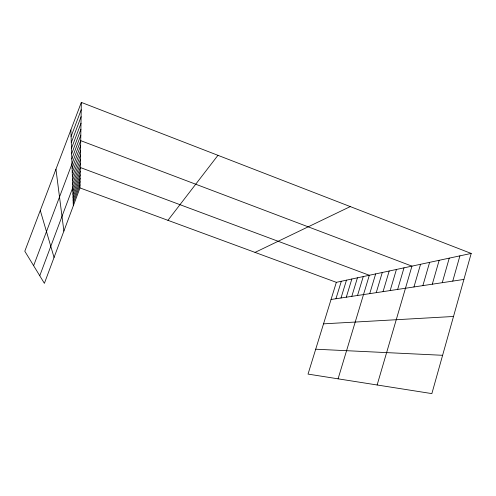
<?xml version="1.0" encoding="UTF-8"?>
<svg xmlns="http://www.w3.org/2000/svg" width="496" height="496" viewBox="0 0 496 496"><rect width="100%" height="100%" fill="white"/><g stroke="black" fill="none" stroke-linecap="round" stroke-linejoin="round"><path stroke-width="0.74" d="M81.325 102.393L24.8 251.224L44.392 283.352L79.968 187.928L81.325 102.393L471.2 253.437L431.861 393.607L308.028 374.096L336.344 282.336L471.2 253.437M452.761 281.108L459.91 255.855M442.246 282.695L449.246 258.143M432.301 284.196L439.165 260.301M422.883 285.622L429.617 262.347M413.949 286.967L420.552 264.287M377.134 384.983L411.953 266.135L80.718 140.653L33.623 265.695M390.172 290.557L396.422 269.458M397.643 289.435L404.004 267.834M383.048 291.636L389.186 271.008M376.241 292.665L382.273 272.49M338.08 378.826L369.328 275.268L80.29 167.512L39.761 275.757M369.731 293.644L375.658 273.91M357.523 295.492L363.258 276.563M346.295 297.185L351.844 279.012M351.794 296.354L357.436 277.816M341.012 297.984L346.475 280.159M335.935 298.753L341.31 281.269M72.844 191.028L80.228 171.294M72.949 194.234L80.172 174.908M73.048 197.296L80.116 178.374M73.141 200.235L80.067 181.691M73.234 203.05L80.011 184.872M72.249 172.608L80.563 150.499M72.379 176.657L80.488 155.062M72.503 180.507L80.42 159.408M72.627 184.177L80.352 163.556M71.647 153.859L80.898 129.357M71.808 159.011L80.805 135.16M72.112 168.355L80.637 145.7M71.083 136.468L81.208 109.765M71.281 142.619L81.096 116.696M71.467 148.409L80.997 123.213M167.939 220.323L217.955 155.322M255.043 252.396L350.269 206.584M331.049 299.491L463.909 279.422M323.535 323.845L453.511 316.479M315.71 349.209L442.618 355.297M79.968 187.928L336.344 282.336M40.281 210.459L54.052 257.449M55.943 169.217L63.885 231.068M70.872 129.915L73.321 205.753"/></g></svg>
